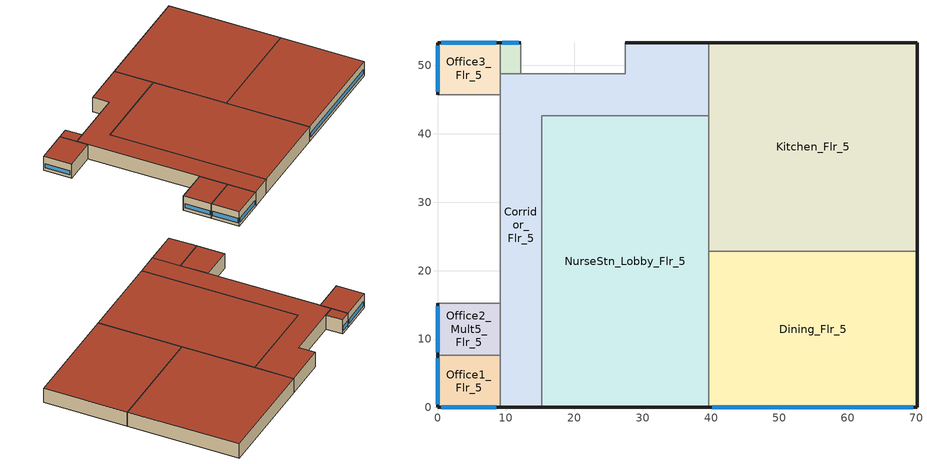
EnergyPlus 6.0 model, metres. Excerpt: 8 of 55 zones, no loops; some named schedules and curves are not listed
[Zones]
Dining_Flr_5
 floor adiabatic (int_slab_floor): 39.62,0 39.62,22.86 70.1,22.86 70.1,0 z17.07
 wall outside (nonres_ext_wall): 39.62,0 70.1,0 70.1,22.86 z17.07:21.34
 wall to Kitchen_Flr_5 (int_wall): 70.1,22.86 39.62,22.86 z17.07:21.34
 wall to NurseStn_Lobby_Flr_5 (int_wall): 39.62,22.86 39.62,0 z17.07:21.34
 window (Window_U_1.22_SHGC_0.25): 40.2,0 69.53,0 z17.98:19.2
 roof outside (nonres_roof): 39.62,0 70.1,0 70.1,22.86 39.62,22.86 z21.34
NurseStn_Lobby_Flr_5
 floor adiabatic (int_slab_floor): 15.24,0 15.24,42.67 39.62,42.67 39.62,0 z17.07
 wall outside (nonres_ext_wall): 15.24,0 39.62,0 z17.07:21.34
 wall to Corridor_Flr_5 (Air_Wall): 39.62,42.67 15.24,42.67 z17.07:21.34
 wall to Kitchen_Flr_5 (int_wall): 39.62,22.86 39.62,42.67 z17.07:21.34
 wall to Corridor_Flr_5 (int_wall): 15.24,42.67 15.24,0 z17.07:21.34
 roof outside (nonres_roof): 15.24,0 39.62,0 39.62,42.67 15.24,42.67 z21.34
Kitchen_Flr_5
 floor adiabatic (int_slab_floor): 70.1,53.34 70.1,22.86 39.62,22.86 39.62,53.34 z17.07
 wall outside (nonres_ext_wall): 70.1,22.86 70.1,53.34 39.62,53.34 z17.07:21.34
 wall to Corridor_Flr_5 (int_wall): 39.62,53.34 39.62,42.67 z17.07:21.34
 roof outside (nonres_roof): 39.62,53.34 39.62,22.86 70.1,22.86 70.1,53.34 z21.34
Office1_Flr_5
 floor adiabatic (int_slab_floor): 9.14,7.62 9.14,0 0,0 0,7.62 z17.07
 wall outside (nonres_ext_wall): 0,7.62 0,0 9.14,0 z17.07:21.34
 wall adiabatic (int_wall): 9.14,0 9.14,7.62 0,7.62 z17.07:21.34
 window (Window_U_1.22_SHGC_0.25): 0.55,0 8.6,0 / 0,7.16 0,0.46 z17.98:19.2
 roof outside (nonres_roof): 0,7.62 0,0 9.14,0 9.14,7.62 z21.34
Office2_Mult5_Flr_5
 floor adiabatic (int_slab_floor): 9.14,15.24 9.14,7.62 0,7.62 0,15.24 z17.07
 wall outside (nonres_ext_wall): 0,15.24 0,7.62 z17.07:21.34
 wall adiabatic (int_wall): 0,7.62 9.14,7.62 9.14,15.24 0,15.24 z17.07:21.34
 window (Window_U_1.22_SHGC_0.25): 0,14.78 0,8.08 z17.98:19.2
 roof outside (nonres_roof): 0,15.24 0,7.62 9.14,7.62 9.14,15.24 z21.34
Office3_Flr_5
 floor adiabatic (int_slab_floor): 9.14,53.34 9.14,45.72 0,45.72 0,53.34 z17.07
 wall outside (nonres_ext_wall): 9.14,53.34 0,53.34 0,45.72 z17.07:21.34
 wall adiabatic (int_wall): 0,45.72 9.14,45.72 9.14,53.34 z17.07:21.34
 window (Window_U_1.22_SHGC_0.25): 8.6,53.34 0.55,53.34 / 0,52.88 0,46.18 z17.98:19.2
 roof outside (nonres_roof): 0,53.34 0,45.72 9.14,45.72 9.14,53.34 z21.34
Office4_Mult6_Flr_5
 floor adiabatic (int_slab_floor): 12.19,53.34 12.19,48.77 9.14,48.77 9.14,53.34 z17.07
 wall outside (nonres_ext_wall): 12.19,53.34 9.14,53.34 z17.07:21.34
 wall adiabatic (int_wall): 9.14,53.34 9.14,48.77 12.19,48.77 12.19,53.34 z17.07:21.34
 window (Window_U_1.22_SHGC_0.25): 11.88,53.34 9.45,53.34 z17.98:19.2
 roof outside (nonres_roof): 9.14,53.34 9.14,48.77 12.19,48.77 12.19,53.34 z21.34
Corridor_Flr_5
 floor adiabatic (int_slab_floor): 9.14,0 9.14,48.77 27.43,48.77 27.43,53.34 39.62,53.34 39.62,42.67 15.24,42.67 15.24,0 z17.07
 wall outside (nonres_ext_wall): 39.62,53.34 27.43,53.34 / 9.14,0 15.24,0 z17.07:21.34
 wall adiabatic (int_wall): 27.43,53.34 27.43,48.77 9.14,48.77 9.14,0 z17.07:21.34
 roof outside (nonres_roof): 9.14,0 15.24,0 15.24,42.67 39.62,42.67 39.62,53.34 27.43,53.34 27.43,48.77 9.14,48.77 z21.34
[Building]
ASHRAE 90.1 Prototype:Hospital: -90, City, 0.04, 0.2, FullInteriorAndExterior, 25
[Site:Location]
Site:Location=MIAMI_FL_USA TMY2-12839; Latitude {N+ S-}=25.8; Longitude {W- E+}=-80.27; Time Zone Relative to GMT {GMT+/-}=-5; Elevation {m}=2
[SizingPeriod:DesignDay] Barometric Pressure {N/M**2}=101301; Rain {0-no,1-yes}=0; Snow on ground {0-no,1-yes}=0; Day of Month=21; Daylight Savings Time Indicator=0; Humidity Indicating Temperature Type=WetBulb
Name | Max Dry-Bulb {C} | Daily Temp Range {C} | WetBulb at Max {C} | Wind Speed {M/Sec} | Wind Direction {Degrees N=0, S=180} | Clearness {0.0 to 1.1} | Month | Day Type
MIAMI_FL_USA Heating 99.6% Conditions | 7.6 | 0 | 7.6 | 4.5 | 340 | 0 | 1 | WinterDesignDay
MIAMI_FL_USA Cooling .4% Conditions DB=>MWB | 32.8 | 6.3 | 25.2 | 0 | 0 | 1 | 7 | SummerDesignDay
[Site:WaterMainsTemperature]
Calculation Method=Correlation; Annual Average Outdoor Air Temperature {C},                        !- Annual Average Outdoor Air Temperature {C},                        !- Annual Average Outdoor Air Temperature {C}=24.31; Maximum Difference In Monthly Average Outdoor Air Temperatures {deltaC}!- Maximum Difference In Monthly Average Outdoor Air Temperatures {deltaC}!- Maximum Difference In Monthly Average Outdoor Air Temperatures {deltaC}=7.97
[Material]
Name | Roughness | Thickness {m} | Conductivity {W/m-K} | Density {kg/m3} | Specific Heat {J/kg-K} | Thermal Absorptance | Solar Absorptance | Visible Absorptance | Absorptance:Thermal | Absorptance:Solar | Absorptance:Visible
Std Wood 6inch | MediumSmooth | 0.15 | 0.12 | 540 | 1210 | 0.9 | 0.7 | 0.7
F08 Metal surface | Smooth | 0.0008 | 45.28 | 7824 | 500
F13 Built-up roofing | Rough | 0.0095 | 0.16 | 1120 | 1460 |  |  |  | 0.75 | 0.45
G01 13mm gypsum board | Smooth | 0.0127 | 0.16 | 800 | 1090 |  |  |  | 0.9 | 0.7 | 0.5
200mm Normalweight concrete wall | MediumRough | 0.2032 | 2.31 | 2322 | 832
100mm Normalweight concrete floor | MediumRough | 0.1016 | 2.31 | 2322 | 832
[Material:NoMass]
CP02 CARPET PAD: VeryRough, 0.21648, 0.9, 0.7, 0.8
Air_Wall_Material: Rough, 0.207949, 0.9, 0.7
Nonres_Roof_Insulation: MediumSmooth, 3.4722, 0.9, 0.7, 0.7
Nonres_Exterior_Wall_Insulation: MediumSmooth, 0.0299387, 0.9, 0.7, 0.7
[Construction]
InteriorFurnishings: Std Wood 6inch
Air_Wall: Air_Wall_Material
int_wall: G01 13mm gypsum board, G01 13mm gypsum board
int_slab_floor: 100mm Normalweight concrete floor, CP02 CARPET PAD
nonres_roof: F13 Built-up roofing, Nonres_Roof_Insulation, F08 Metal surface
nonres_ext_wall: 200mm Normalweight concrete wall, Nonres_Exterior_Wall_Insulation, G01 13mm gypsum board
Window_U_1.22_SHGC_0.25: ECREF-1 COLORED 6MM
[WindowMaterial:Glazing]
ECREF-1 COLORED 6MM: Optical Data Type=SpectralAverage; Thickness {m}=0.006; Solar Transmittance at Normal Incidence=0.099; Front Side Solar Reflectance at Normal Incidence=0.219; Back Side Solar Reflectance at Normal Incidence=0.219; Visible Transmittance at Normal Incidence=0.155; Front Side Visible Reflectance at Normal Incidence=0.073; Back Side Visible Reflectance at Normal Incidence=0.073; Infrared Transmittance at Normal Incidence=0; Front Side Infrared Hemispherical Emissivity=0.84; Back Side Infrared Hemispherical Emissivity=0.84; Conductivity {W/m-K}=0.9
[SurfaceProperty:OtherSideCoefficients] Combined Convective Radiative Film Coefficient=0; Constant Temperature=1; Constant Temperature Coefficient=1; External Dry-Bulb Temperature Coefficient=0; Ground Temperature Coefficient=0; Wind Speed Coefficient=0; Zone Air Temperature Coefficient=0; Sinusoidal Variation of Constant Temperature Coefficient=No; Period of Sinusoidal Variation=24
Name | Constant Temperature Schedule
surfPropOthSdCoefBasementAvgWall | scheduleOSCBasementWallSurfaceTemp
surfPropOthSdCoefBasementAvgFloor | scheduleOSCBasementFloorTemp
surfPropOthSdCoefBasementUpperWall | scheduleOSCBasementUpperWallTemp
surfPropOthSdCoefBasementLowerWall | scheduleOSCBasementLowerWallTemp
[Zone] Type=1; Ceiling Height {m}=4.2683; Part of Total Floor Area=YES
Name | Multiplier | Volume {m3}
Dining_Flr_5 | 1 | 2974.04
NurseStn_Lobby_Flr_5 | 1 | 4441.23
Kitchen_Flr_5 | 1 | 3965.37
Office1_Flr_5 | 1 | 297.5
Office2_Mult5_Flr_5 | 5 | 297.41
Office3_Flr_5 | 1 | 297.41
Office4_Mult6_Flr_5 | 6 | 59.5
Corridor_Flr_5 | 1 | 2141.32
[InternalMass] Construction=InteriorFurnishings
Name | Zone | Surface Area {m2}
Dining_Flr_5_InternalMass_1 | Dining_Flr_5 | 1393.55
NurseStn_Lobby_Flr_5_InternalMass_1 | NurseStn_Lobby_Flr_5 | 2081.03
Kitchen_Flr_5_InternalMass_1 | Kitchen_Flr_5 | 1858.06
Office1_Flr_5_InternalMass_1 | Office1_Flr_5 | 139.3911
Office2_Mult5_Flr_5_InternalMass_1 | Office2_Mult5_Flr_5 | 139.3546
Office3_Flr_5_InternalMass_1 | Office3_Flr_5 | 139.3546
Office4_Mult6_Flr_5_InternalMass_1 | Office4_Mult6_Flr_5 | 27.8709
Corridor_Flr_5_InternalMass_1 | Corridor_Flr_5 | 1003.35
[People] Number of People Calculation Method=People; Fraction Radiant=0.3; Sensible Heat Fraction=AUTOCALCULATE; Activity Level Schedule=ACTIVITY_SCH; Enable ASHRAE 55 Comfort Warnings=No; Mean Radiant Temperature Calculation Type=ZoneAveraged; Work Efficiency Schedule=WORK_EFF_SCH; Clothing Insulation Schedule=CLOTHING_SCH; Air Velocity Schedule=AIR_VELO_SCH; Thermal Comfort Model 1 Type=FANGER
Name | Zone or ZoneList | Number of People Schedule | Number of People
Dining_Flr_5 | Dining_Flr_5 | BLDG_OCC_EXTD_SCH | 74.9725
NurseStn_Lobby_Flr_5 | NurseStn_Lobby_Flr_5 | BLDG_OCC_SCH | 14.9279
Kitchen_Flr_5 | Kitchen_Flr_5 | BLDG_OCC_EXTD_SCH | 49.9818
Office1_Flr_5 | Office1_Flr_5 | BLDG_OCC_SCH | 5.2498
Office2_Mult5_Flr_5 | Office2_Mult5_Flr_5 | BLDG_OCC_SCH | 5.2483
Office3_Flr_5 | Office3_Flr_5 | BLDG_OCC_SCH | 5.2483
Office4_Mult6_Flr_5 | Office4_Mult6_Flr_5 | BLDG_OCC_SCH | 1.05
Corridor_Flr_5 | Corridor_Flr_5 | BLDG_OCC_EXTD_SCH | 5.3981
[Lights] Design Level Calculation Method=Watts/Area; Return Air Fraction=0; Fraction Radiant=0.7; Fraction Visible=0.2; Fraction Replaceable=1; Return Air Fraction Calculated from Plenum Temperature=No
Name | Zone or ZoneList | Schedule | Watts per Zone Floor Area {W/m2},                        !- Watts per Zone Floor Area {W/m2},                        !- Watts per Zone Floor Area {W/m2}
Dining_Flr_5_Lights | Dining_Flr_5 | BLDG_LIGHT_EXTD_SCH | 6.6564
NurseStn_Lobby_Flr_5_Lights | NurseStn_Lobby_Flr_5 | BLDG_LIGHT_SCH | 9.21821
Kitchen_Flr_5_Lights | Kitchen_Flr_5 | BLDG_LIGHT_EXTD_SCH | 10.3161
Office1_Flr_5_Lights | Office1_Flr_5 | BLDG_LIGHT_SCH | 11.6078
Office2_Mult5_Flr_5_Lights | Office2_Mult5_Flr_5 | BLDG_LIGHT_SCH | 11.6078
Office3_Flr_5_Lights | Office3_Flr_5 | BLDG_LIGHT_SCH | 11.6078
Office4_Mult6_Flr_5_Lights | Office4_Mult6_Flr_5 | BLDG_LIGHT_SCH | 11.6078
Corridor_Flr_5_Lights | Corridor_Flr_5 | BLDG_LIGHT_EXTD_SCH | 9.09658
[ElectricEquipment] Design Level Calculation Method=EquipmentLevel; Fraction Latent=0
Name | Zone or ZoneList | Schedule | Design Level {W} | Fraction Radiant | Fraction Lost | Schedule Name,                        !- Schedule Name,                        !- Schedule
Dining_Flr_5_MiscPlug_Equip | Dining_Flr_5 | BLDG_EQUIP_EXTD_SCH | 7497.28 | 0.5 | 0
NurseStn_Lobby_Flr_5_MiscPlug_Equip | NurseStn_Lobby_Flr_5 |  | 11643.4 | 0.5 | 0 | BLDG_EQUIP_SCH_ADV
Kitchen_Flr_5_MiscPlug_Equip | Kitchen_Flr_5 | BLDG_EQUIP_EXTD_SCH | 74972.8 | 0.5 | 0
Kitchen_Flr_5_ExhFan_Equip | Kitchen_Flr_5 | Kitchen_Exhaust_SCH | 1256.61 | 0 | 1
Office1_Flr_5_MiscPlug_Equip | Office1_Flr_5 |  | 749.9243 | 0.5 | 0 | BLDG_EQUIP_SCH_ADV
Office2_Mult5_Flr_5_MiscPlug_Equip | Office2_Mult5_Flr_5 |  | 749.7275 | 0.5 | 0 | BLDG_EQUIP_SCH_ADV
Office3_Flr_5_MiscPlug_Equip | Office3_Flr_5 |  | 749.7275 | 0.5 | 0 | BLDG_EQUIP_SCH_ADV
Office4_Mult6_Flr_5_MiscPlug_Equip | Office4_Mult6_Flr_5 |  | 149.9455 | 0.5 | 0 | BLDG_EQUIP_SCH_ADV
[Exterior:FuelEquipment] Fuel Use Type=Electricity
Name | Schedule | Design Level {W} | Schedule Name,                        !- Schedule Name,                        !- Schedule | Design Level {W},                        !- Design Level {W},                        !- Design Level {W}
Elevators | BLDG_ELEVATORS | 162963
Elevators_Lights_Fan |  |  | ELEV_LIGHT_FAN_SCH_ADD_DF | 847.2
[GasEquipment]
Kitchen_Flr_5_MiscPlugGas_Equip: Zone or ZoneList=Kitchen_Flr_5; Schedule=BLDG_EQUIP_EXTD_SCH; Design Level Calculation Method=EquipmentLevel; Design Level {W}=149946; Fraction Latent=0; Fraction Radiant=0.5; Fraction Lost=0
[Exterior:Lights]
Exterior_Lights: Schedule=Always_On; Design Level {W},                        !- Design Level {W},                        !- Design Level {W}=13088; Control Option=AstronomicalClock
[Daylighting:Controls] Total Daylighting Reference Points=2; X-Coordinate of First Reference Point {m}=1.397; Z-Coordinate of First Reference Point {m}=17.8352; X-Coordinate of Second Reference Point {m}=4.572; Z-Coordinate of Second Reference Point {m}=17.8352; Fraction of Zone Controlled by First Reference Point=0.225; Fraction of Zone Controlled by Second Reference Point=0.225; Illuminance Setpoint at First Reference Point {lux}=500; Illuminance Setpoint at Second Reference Point {lux}=500; Lighting Control Type=2; Maximum Allowable Discomfort Glare Index=22; Minimum Input Power Fraction for Continuous Dimming Control=0.3; Minimum Light Output Fraction for Continuous Dimming Control=0.2; Number of Stepped Control Steps=3; Probability Lighting will be Reset When Needed in Manual Stepped Control=1
Name | Y-Coordinate of First Reference Point {m} | Y-Coordinate of Second Reference Point {m} | Glare Calculation Azimuth Angle of View Direction Clockwise from Zone y-Axis {deg}
Office1_Flr_5 | 3.811 | 1.397 | 270
Office3_Flr_5 | 49.53 | 51.943 | 0
[ZoneInfiltration:DesignFlowRate] Schedule=INFIL_SCH_PNNL; Design Flow Rate Calculation Method=Flow/ExteriorArea; Constant Term Coefficient=0; Temperature Term Coefficient=0; Velocity Term Coefficient=0.224; Velocity Squared Term Coefficient=0
Name | Zone or ZoneList | Flow per Exterior Surface Area {m3/s-m2},                        !- Flow per Exterior Surface Area {m3/s-m2},                        !- Flow per Exterior Surface Area {m3/s-m2}
Dining_Flr_5_Infiltration | Dining_Flr_5 | 0.000140135
NurseStn_Lobby_Flr_5_Infiltration | NurseStn_Lobby_Flr_5 | 5.17185e-05
Kitchen_Flr_5_Infiltration | Kitchen_Flr_5 | 0.000124488
Office1_Flr_5_Infiltration | Office1_Flr_5 | 0.000288235
Office2_Mult5_Flr_5_Infiltration | Office2_Mult5_Flr_5 | 0.000181043
Office3_Flr_5_Infiltration | Office3_Flr_5 | 0.000288235
Office4_Mult6_Flr_5_Infiltration | Office4_Mult6_Flr_5 | 0.000274637
Corridor_Flr_5_Infiltration | Corridor_Flr_5 | 7.6582e-05
[ZoneMixing] Zone=Kitchen_Flr_5; Schedule=Kitchen_Exhaust_SCH; Design Flow Rate Calculation Method=Flow/Zone; Delta Temperature {deltaC}=0
Name | Design Flow Rate {m3/s} | Source Zone
Kitchen_Flr_5 Exhaust Fanmixing_1 | 0.90227 | DINING_FLR_5
Kitchen_Flr_5 Exhaust Fanmixing_2 | 0.35226 | NURSESTN_LOBBY_FLR_5
Kitchen_Flr_5 Exhaust Fanmixing_3 | 0.03362 | OFFICE1_FLR_5
Kitchen_Flr_5 Exhaust Fanmixing_4 | 0.03362 | OFFICE2_MULT5_FLR_5
Kitchen_Flr_5 Exhaust Fanmixing_5 | 0.03362 | OFFICE3_FLR_5
Kitchen_Flr_5 Exhaust Fanmixing_6 | 0.00672 | OFFICE4_MULT6_FLR_5
Kitchen_Flr_5 Exhaust Fanmixing_7 | 0.15286 | CORRIDOR_FLR_5
[Sizing:Zone]
Kitchen_Flr_5: Zone Cooling Design Supply Air Temperature {C}=12.8; Zone Heating Design Supply Air Temperature {C}=40; Zone Cooling Design Supply Air Humidity Ratio {kg-H2O/kg-air},                        !- Zone Cooling Design Supply Air Humidity Ratio {kg-H2O/kg-air},                        !- Zone Cooling Design Supply Air Humidity Ratio {kg-H2O/kg-air}=0.0085; Zone Heating Design Supply Air Humidity Ratio {kg-H2O/kg-air}=0.008; Outdoor Air Method=Flow/Zone; Outdoor Air Flow per Zone {m3/s}=1.88306; Zone Heating Sizing Factor=0; Zone Cooling Sizing Factor=0; Cooling Design Air Flow Method=DesignDay; Cooling Design Air Flow Rate {m3/s}=0; Cooling Minimum Air Flow {m3/s}=0; Cooling Minimum Air Flow Fraction=0; Heating Design Air Flow Method=DesignDay; Heating Design Air Flow Rate {m3/s}=0
[Zone equipment]
Kitchen_Flr_5: Kitchen_Flr_5 Exhaust Fan, Kitchen_Flr_5 CAV Box
[Refrigeration:Case] Availability Schedule=ALWAYS_ON; Zone=Kitchen_Flr_5; Rated Ambient Temperature {C}=23.88; Rated Ambient Relative Humidity {percent}=55; Latent Case Credit Curve Type=CaseTemperatureMethod; Case Lighting Schedule=BLDG_LIGHT_SCH; Fraction of Lighting Energy to Case=1; Case Anti-Sweat Heater Power per Unit Length {W/m}=0; Minimum Anti-Sweat Heater Power per Unit Length {W/m}=0; Anti-Sweat Heater Control Type=NONE; Humidity at Zero Anti-Sweat Heater Energy {percent}=0; Case Height {m}=0
Name | Rated Total Cooling Capacity per Unit Length {W/m} | Rated Latent Heat Ratio | Rated Runtime Fraction | Case Length {m} | Case Operating Temperature {C} | Latent Case Credit Curve | Standard Case Fan Power per Unit Length {W/m} | Operating Case Fan Power per Unit Length {W/m} | Standard Case Lighting Power per Unit Length {W/m} | Fraction of Anti-Sweat Heater Energy to Case | Case Defrost Power per Unit Length {W/m} | Case Defrost Type | Case Defrost Schedule | Case Defrost Drip-Down Schedule | Under Case HVAC Return Air Fraction | Refrigerated Case Restocking Schedule | Case Credit Fraction Schedule
Kitchen_Flr_5_Case:1_WALKINFREEZER | 734 | 0.1 | 0.4 | 10.98 | -23 | Kitchen_Flr_5_Case:1_WALKINFREEZERSingleShelfHorizontal_LatentEnergyMult | 69 | 69 | 33 | 0 | 364 | ELECTRIC | Kitchen_Flr_5_Case:1_WALKINFREEZER_CaseDefrost2aDaySched | Kitchen_Flr_5_Case:1_WALKINFREEZER_CaseDripDown2aDaySched | 0 | Kitchen_Flr_5_Case:1_WALKINFREEZER_WalkInStockingSched | Kitchen_Flr_5_Case:1_WALKINFREEZER_CaseCreditReduxSched
Kitchen_Flr_5_Case:2_SELFCONTAINEDDISPLAYCASE | 886.5 | 0.08 | 0.85 | 8.93 | 2 | Kitchen_Flr_5_Case:2_SELFCONTAINEDDISPLAYCASEMultiShelfVertical_LatentEnergyMult | 67 | 67 | 40 | 0.2 | 0 | NONE |  |  | 0.05 | Kitchen_Flr_5_Case:2_SELFCONTAINEDDISPLAYCASE_CaseStockingSched
[ZoneControl:Thermostat]
Kitchen_Flr_5 Thermostat: Zone or ZoneList=Kitchen_Flr_5; Control Type Schedule=Dual Zone Control Type Sched; Control 1=Kitchen_Flr_5 DualSPSched
[ThermostatSetpoint:DualSetpoint]
Kitchen_Flr_5 DualSPSched: Heating Setpoint Temperature Schedule=HtgSetP_Sch; Cooling Setpoint Temperature Schedule=ClgSetP_Sch
[Schedule:Compact]
scheduleOSCBasementWallSurfaceTemp: Temperature, Through:   1/31, For:AllDays, Until:24:00, 23.8, Through:   2/28, For:AllDays, Until:24:00, 23.84, Through:   3/31, For:AllDays, Until:24:00, 24.04, Through:   4/30, For:AllDays, Until:24:00, 24.66, Through:   5/31, For:AllDays, Until:24:00, 25.13, Through:   6/30, For:AllDays, Until:24:00, 27.69, Through:   7/31, For:AllDays, Until:24:00, 28.18, Through:   8/31, For:AllDays, Until:24:00, 28.14, Through:   9/30, For:AllDays, Until:24:00, 28.01, Through:  10/31, For:AllDays, Until:24:00, 25.56, Through:  11/30, For:AllDays, Until:24:00, 24.68, Through:  12/31, For:AllDays, Until:24:00, 24.08
scheduleOSCBasementFloorTemp: Temperature, Through:   1/31, For:AllDays, Until:24:00, 21.22, Through:   2/28, For:AllDays, Until:24:00, 21.21, Through:   3/31, For:AllDays, Until:24:00, 21.2, Through:   4/30, For:AllDays, Until:24:00, 21.19, Through:   5/31, For:AllDays, Until:24:00, 21.19, Through:   6/30, For:AllDays, Until:24:00, 23.59, Through:   7/31, For:AllDays, Until:24:00, 23.96, Through:   8/31, For:AllDays, Until:24:00, 24.02, Through:   9/30, For:AllDays, Until:24:00, 24.05, Through:  10/31, For:AllDays, Until:24:00, 21.57, Through:  11/30, For:AllDays, Until:24:00, 21.28, Through:  12/31, For:AllDays, Until:24:00, 21.24
scheduleOSCBasementUpperWallTemp: Temperature, Through:   1/31, For:AllDays, Until:24:00, 24.57, Through:   2/28, For:AllDays, Until:24:00, 24.7, Through:   3/31, For:AllDays, Until:24:00, 25.03, Through:   4/30, For:AllDays, Until:24:00, 26.07, Through:   5/31, For:AllDays, Until:24:00, 26.79, Through:   6/30, For:AllDays, Until:24:00, 29.52, Through:   7/31, For:AllDays, Until:24:00, 29.94, Through:   8/31, For:AllDays, Until:24:00, 29.8, Through:   9/30, For:AllDays, Until:24:00, 29.53, Through:  10/31, For:AllDays, Until:24:00, 26.89, Through:  11/30, For:AllDays, Until:24:00, 25.74, Through:  12/31, For:AllDays, Until:24:00, 24.87
scheduleOSCBasementLowerWallTemp: Temperature, Through:   1/31, For:AllDays, Until:24:00, 23.05, Through:   2/28, For:AllDays, Until:24:00, 23.01, Through:   3/31, For:AllDays, Until:24:00, 23.07, Through:   4/30, For:AllDays, Until:24:00, 23.29, Through:   5/31, For:AllDays, Until:24:00, 23.53, Through:   6/30, For:AllDays, Until:24:00, 25.91, Through:   7/31, For:AllDays, Until:24:00, 26.47, Through:   8/31, For:AllDays, Until:24:00, 26.53, Through:   9/30, For:AllDays, Until:24:00, 26.54, Through:  10/31, For:AllDays, Until:24:00, 24.28, Through:  11/30, For:AllDays, Until:24:00, 23.65, Through:  12/31, For:AllDays, Until:24:00, 23.31
BLDG_LIGHT_SCH: Through: 12/31, For: Weekdays, Until: 07:00, 0.1, Until: 08:00, 0.5, Until: 16:00, 0.9, Until: 23:00, 0.3, Until: 24:00, 0.1, For: SummerDesignDay, Until: 24:00, 1, For: WinterDesignDay, Until: 24:00, 0, For: Saturday, Until: 07:00, 0.1, Until: 08:00, 0.2, Until: 18:00, 0.4, Until: 24:00, 0.1, For: Sunday Holidays AllOtherDays, Until: 08:00, 0.05, Until: 16:00, 0.1, Until: 24:00, 0.05
BLDG_LIGHT_EXTD_SCH: Through: 12/31, For: Weekdays, Until: 07:00, 0.5, Until: 08:00, 0.5, Until: 16:00, 0.9, Until: 23:00, 0.5, Until: 24:00, 0.5, For: SummerDesignDay, Until: 24:00, 1, For: WinterDesignDay, Until: 24:00, 0, For: Saturday, Until: 07:00, 0.5, Until: 08:00, 0.5, Until: 18:00, 0.8, Until: 24:00, 0.5, For: Sunday Holidays AllOtherDays, Until: 08:00, 0.5, Until: 16:00, 0.7, Until: 24:00, 0.5
BLDG_OCC_SCH: Through: 12/31, For: Weekdays, Until: 07:00, 0, Until: 08:00, 0.1, Until: 09:00, 0.5, Until: 17:00, 0.8, Until: 18:00, 0.5, Until: 20:00, 0.3, Until: 22:00, 0.2, Until: 24:00, 0, For: SummerDesignDay, Until: 24:00, 1, For: WinterDesignDay, Until: 24:00, 0, For: Saturday, Until: 07:00, 0, Until: 08:00, 0.1, Until: 09:00, 0.3, Until: 17:00, 0.4, Until: 19:00, 0.1, Until: 24:00, 0, For: Sunday Holidays AllOtherDays, Until: 08:00, 0, Until: 16:00, 0.05, Until: 24:00, 0
BLDG_OCC_EXTD_SCH: Through: 12/31, For: Weekdays, Until: 07:00, 0.4, Until: 08:00, 0.5, Until: 09:00, 0.6, Until: 17:00, 0.8, Until: 18:00, 0.6, Until: 20:00, 0.5, Until: 24:00, 0.4, For: SummerDesignDay, Until: 24:00, 1, For: WinterDesignDay, Until: 24:00, 0, For: Saturday, Until: 07:00, 0.4, Until: 08:00, 0.5, Until: 17:00, 0.6, Until: 19:00, 0.5, Until: 24:00, 0.4, For: Sunday Holidays AllOtherDays, Until: 08:00, 0.4, Until: 16:00, 0.6, Until: 24:00, 0.4
BLDG_EQUIP_EXTD_SCH: Through: 12/31, For: Weekdays, Until: 07:00, 0.4, Until: 08:00, 0.7, Until: 16:00, 0.9, Until: 23:00, 0.6, Until: 24:00, 0.4, For: SummerDesignDay, Until: 24:00, 1, For: WinterDesignDay, Until: 24:00, 0, For: Saturday, Until: 07:00, 0.4, Until: 08:00, 0.5, Until: 18:00, 0.65, Until: 24:00, 0.4, For: Sunday Holidays AllOtherDays, Until: 08:00, 0.4, Until: 16:00, 0.6, Until: 24:00, 0.4
ACTIVITY_SCH: Through: 12/31, For: AllDays, Until: 24:00, 120
WORK_EFF_SCH: Through: 12/31, For: AllDays, Until: 24:00, 0
AIR_VELO_SCH: Through: 12/31, For: AllDays, Until: 24:00, 0.2
CLOTHING_SCH: Through: 04/30, For: AllDays, Until: 24:00, 1, Through: 09/30, For: AllDays, Until: 24:00, 0.5, Through: 12/31, For: AllDays, Until: 24:00, 1
